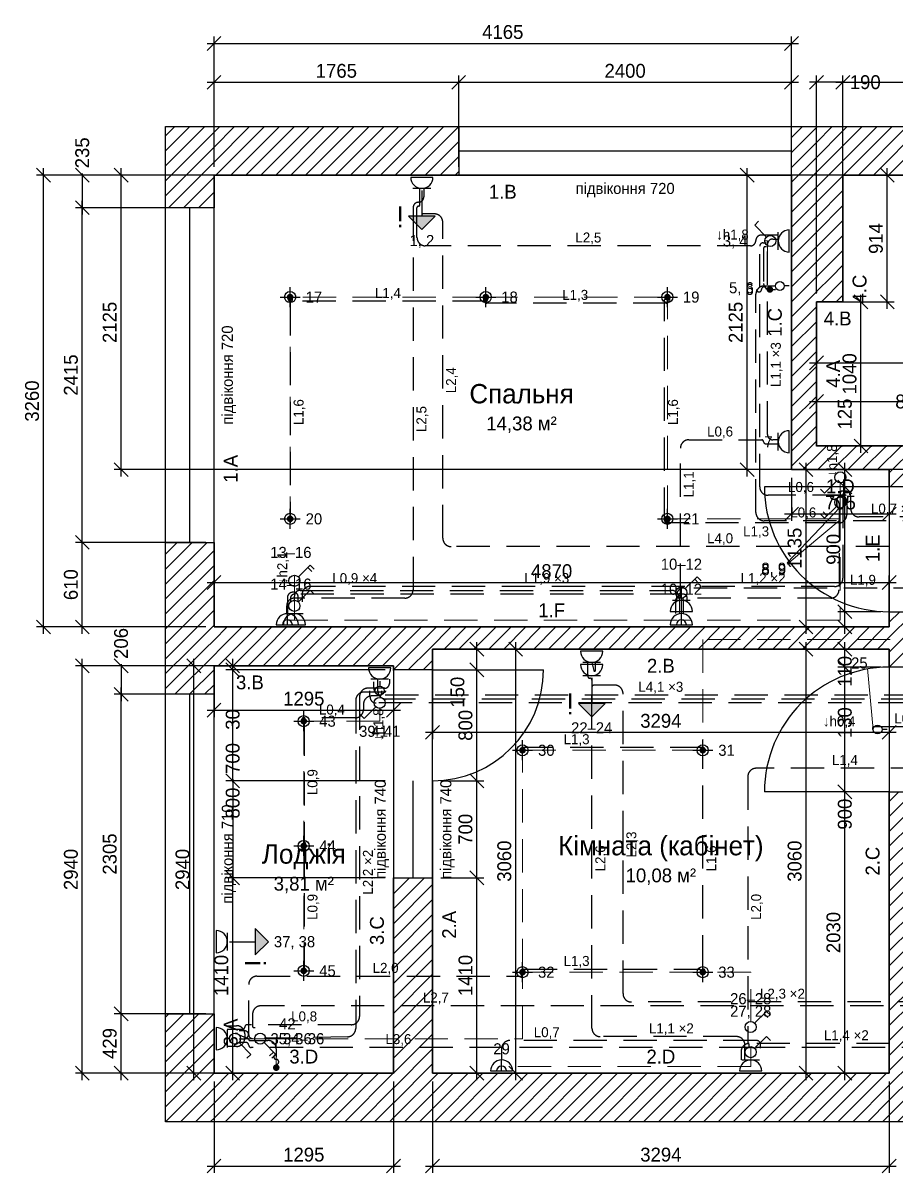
# Model space of a CAD drawing. Header units: millimetres. Extents: x -1358 to 10661, y -1340 to 7598.
# Drawn here: x -1358 to 4946, y -700 to 7598 of the extents above; entities that cross this region are included whole.
import ezdxf
from ezdxf.enums import TextEntityAlignment as Align

# ---------------------------------------------------------------- set-up
doc = ezdxf.new("R2010")
doc.units = ezdxf.units.MM
doc.linetypes.add('E_CABLE_DASH', pattern=[360, 240, -120])
doc.linetypes.add('E_LED_DASH', pattern=[120, 80, -40])
doc.layers.add('A-AREA', color=8, linetype='Continuous', plot=False)
for name, color, linetype in [('A-DIMS', 2, 'Continuous'), ('A-DOOR', 3, 'Continuous'), ('A-TEXT', 7, 'Continuous'), ('A-WALL', 7, 'Continuous'), ('A-WIND', 4, 'Continuous'), ('E-DATA', 140, 'Continuous'), ('E-LED', 221, 'E_LED_DASH'), ('E-LIGHT', 6, 'Continuous'), ('E-LINK', 5, 'E_CABLE_DASH'), ('E-SOCKET', 1, 'Continuous'), ('E-SWITCH', 5, 'Continuous'), ('E-TEXT', 7, 'Continuous'), ('L-TEXT', 7, 'Continuous'), ('W-CABLE-DEVICE', 1, 'E_CABLE_DASH'), ('W-CABLE-LIGHT', 1, 'E_CABLE_DASH'), ('W-CABLE-LOW', 1, 'E_CABLE_DASH'), ('W-CABLE-SOCKET', 1, 'E_CABLE_DASH'), ('W-TEXT', 7, 'Continuous')]:
    doc.layers.add(name, color=color, linetype=linetype)
doc.styles.add('PLEX_LIGHT', font='IBMPlexSans-Light.ttf')
doc.dimstyles.new('PLAN', dxfattribs={"dimscale": 40, "dimtxt": 2.5, "dimasz": 2.5, "dimexe": 1.25, "dimexo": 1.5, "dimgap": 0.8, "dimtad": 1, "dimdec": 0, "dimtxsty": 'PLEX_LIGHT', "dimtsz": 1.25, "dimcen": 2.5, "dimdle": 1.25, "dimclrd": 2, "dimclre": 2, "dimclrt": 2, "dimazin": 3, "dimtfac": 1, "dimtmove": 0, "dimatfit": 3})

# ---------------------------------------------------------------- blocks, each defined once
blk = doc.blocks.new('E_SOCKET')
at = {"color": 0}
for p, q in [((-1.6, 2.4), (1.6, 2.4)), ((-2, 0.4), (2, 0.4))]:
    blk.add_line(p, q, dxfattribs=at)
blk.add_arc((0, 0.4), 2, 0, 180, dxfattribs=at)
at = {"style": 'PLEX_LIGHT', "flags": 1}
for tag in ['GROUP', 'H', 'ID']:
    blk.add_attdef(tag, (0, 0), '', height=2, dxfattribs=at)
blk = doc.blocks.new('E_DATA')
h = blk.add_hatch(color=0)
h.dxf.hatch_style = 1
h.paths.add_polyline_path([(-2.4, 5), (2.4, 5), (0, 7.4)])
at = {"color": 0}
blk.add_line((0, 0.4), (0, 5), dxfattribs=at)
blk.add_lwpolyline([(-2.4, 5), (2.4, 5), (0, 7.4)], close=True, dxfattribs=at)
at = {"color": 0, "style": 'PLEX_LIGHT'}
blk.add_text('i', height=3.6, dxfattribs=at).set_placement((3.36, 5), align=Align.MIDDLE_LEFT)
at = {"style": 'PLEX_LIGHT', "flags": 1}
for tag in ['GROUP', 'H', 'ID']:
    blk.add_attdef(tag, (0, 0), '', height=2, dxfattribs=at)
blk = doc.blocks.new('E_SWITCH')
at = {"color": 0}
for p, q in [((0.71, 2.11), (2.83, 4.23)), ((2.83, 4.23), (3.54, 3.52))]:
    blk.add_line(p, q, dxfattribs=at)
blk.add_circle((0, 1.4), 1, dxfattribs=at)
at = {"style": 'PLEX_LIGHT', "flags": 1}
for tag in ['GROUP', 'H', 'ID']:
    blk.add_attdef(tag, (0, 0), '', height=2, dxfattribs=at)
blk = doc.blocks.new('E_OUTLET')
at = {"color": 0}
blk.add_line((0, 0.4), (0, 1.3), dxfattribs=at)
blk.add_circle((0, 2.1), 0.8, dxfattribs=at)
at = {"style": 'PLEX_LIGHT', "flags": 1}
for tag in ['GROUP', 'H', 'ID']:
    blk.add_attdef(tag, (0, 0), '', height=2, dxfattribs=at)
blk = doc.blocks.new('E_LED_OUTPUT')
h = blk.add_hatch(color=0)
h.dxf.hatch_style = 1
edge = h.paths.add_edge_path()
edge.add_arc((0, 1), 0.6, 0, 360)
at = {"color": 0}
for centre, start, end in [((0, 2.95), 90, 270), ((0, 2.05), 270, 90)]:
    blk.add_arc(centre, 0.45, start, end, dxfattribs=at)
at = {"style": 'PLEX_LIGHT', "flags": 1}
for tag in ['GROUP', 'H', 'ID']:
    blk.add_attdef(tag, (0, 0), '', height=2, dxfattribs=at)
blk = doc.blocks.new('E_PASS_SWITCH')
at = {"color": 0}
for p, q in [((0.71, 2.11), (2.83, 4.23)), ((2.83, 4.23), (3.54, 3.52)), ((2.4, 3.8), (3.11, 3.1))]:
    blk.add_line(p, q, dxfattribs=at)
blk.add_circle((0, 1.4), 1, dxfattribs=at)
at = {"style": 'PLEX_LIGHT', "flags": 1}
for tag in ['GROUP', 'H', 'ID']:
    blk.add_attdef(tag, (0, 0), '', height=2, dxfattribs=at)
blk = doc.blocks.new('E_SCONCE')
at = {"color": 0}
for p, q in [((0, 0.4), (0, 2.4)), ((-2, 0.4), (2, 0.4))]:
    blk.add_line(p, q, dxfattribs=at)
for radius in [2, 0.9]:
    blk.add_arc((0, 0.4), radius, 0, 180, dxfattribs=at)
at = {"style": 'PLEX_LIGHT', "flags": 1}
for tag in ['GROUP', 'H', 'ID']:
    blk.add_attdef(tag, (0, 0), '', height=2, dxfattribs=at)
blk = doc.blocks.new('E_DOWNLIGHT')
h = blk.add_hatch(color=0)
h.dxf.hatch_style = 1
edge = h.paths.add_edge_path()
edge.add_arc((0, 0), 0.6, 0, 360)
at = {"color": 0}
for p, q in [((-1.8, 0), (1.8, 0)), ((0, -1.8), (0, 1.8))]:
    blk.add_line(p, q, dxfattribs=at)
blk.add_circle((0, 0), 1, dxfattribs=at)
at = {"style": 'PLEX_LIGHT', "flags": 1}
for tag in ['GROUP', 'H', 'ID']:
    blk.add_attdef(tag, (0, 0), '', height=2, dxfattribs=at)

msp = doc.modelspace()

# ---------------------------------------------------------------- hatches: boundary and pattern name
at = {"layer": 'A-WALL'}
h = msp.add_hatch(dxfattribs=at)
h.set_pattern_fill('ANSI31', scale=24)
h.paths.add_polyline_path([(20, 6500), (20, 6265), (-330, 6265), (-330, 6850), (20, 6850)])
h = msp.add_hatch(dxfattribs=at)
h.set_pattern_fill('ANSI31', scale=24)
h.paths.add_polyline_path([(20, 6500), (20, 6850), (1785, 6850), (1785, 6500)])
h = msp.add_hatch(dxfattribs=at)
h.set_pattern_fill('ANSI31', scale=24)
h.paths.add_polyline_path([(4365, 4375), (4185, 4375), (4185, 6850), (4186, 6850), (4365, 6850), (4365, 4545.1), (4365, 4545)])
h = msp.add_hatch(dxfattribs=at)
h.set_pattern_fill('ANSI31', scale=24)
h.paths.add_polyline_path([(4556, 6850), (4556, 6500), (4556, 5766), (4366, 5766), (4365, 5766), (4365, 6850)])
h = msp.add_hatch(dxfattribs=at)
h.set_pattern_fill('ANSI31', scale=24)
h.paths.add_polyline_path([(6856, 6850), (6856, 6500), (6286, 6500), (4556, 6500), (4556, 6850), (6696, 6850)])
h = msp.add_hatch(dxfattribs=at)
h.set_pattern_fill('ANSI31', scale=24)
h.paths.add_polyline_path([(4366, 5586), (4366, 4546), (4365, 4545.1), (4365, 5766), (4366, 5766)])
h = msp.add_hatch(dxfattribs=at)
h.set_pattern_fill('ANSI31', scale=24)
h.paths.add_polyline_path([(4366, 5586), (4366, 5766), (4556, 5766), (4556, 5586)])
h = msp.add_hatch(dxfattribs=at)
h.set_pattern_fill('ANSI31', scale=24)
h.paths.add_polyline_path([(5050, 4375), (4890, 4375), (4365, 4375), (4365, 4545), (5050, 4545)])
h = msp.add_hatch(dxfattribs=at)
h.set_pattern_fill('ANSI31', scale=24)
h.paths.add_polyline_path([(5286, 4546), (5286, 4545), (5286, 4376), (5050, 4376), (5050, 4545), (4890, 4545), (4366, 4545), (4366, 4546)])
h = msp.add_hatch(dxfattribs=at)
h.set_pattern_fill('ANSI31', scale=24)
h.paths.add_polyline_path([(4890, 4250), (4890, 4375), (5050, 4375), (5050, 4250), (4891, 4250)])
h = msp.add_hatch(dxfattribs=at)
h.set_pattern_fill('ANSI31', scale=24)
h.paths.add_polyline_path([(20, 3850), (20, 3240), (20, 3080), (-330, 3080), (-330, 3240), (-330, 3850)])
h = msp.add_hatch(dxfattribs=at)
h.set_pattern_fill('ANSI31', scale=24)
h.paths.add_polyline_path([(4890, 3240), (4890, 3350), (4891, 3350), (5050, 3350), (5050, 3080), (4890, 3080)])
h = msp.add_hatch(dxfattribs=at)
h.set_pattern_fill('ANSI31', scale=24)
h.paths.add_polyline_path([(20, 3080), (20, 3240), (1316, 3240), (1595, 3240), (4890, 3240), (4890, 3080), (1596, 3080)])
h = msp.add_hatch(dxfattribs=at)
h.set_pattern_fill('ANSI31', scale=24)
h.paths.add_polyline_path([(20, 2960), (20, 2754), (-330, 2754), (-330, 3080), (20, 3080)])
h = msp.add_hatch(dxfattribs=at)
h.set_pattern_fill('ANSI31', scale=24)
h.paths.add_polyline_path([(1315, 2960), (20, 2960), (20, 3080), (1316, 3080), (1316, 2960)])
h = msp.add_hatch(dxfattribs=at)
h.set_pattern_fill('ANSI31', scale=24)
h.paths.add_polyline_path([(1596, 2930), (1595, 2930), (1316, 2930), (1316, 3080), (1596, 3080)])
h = msp.add_hatch(dxfattribs=at)
h.set_pattern_fill('ANSI31', scale=24)
h.paths.add_polyline_path([(4890, 2950), (4890, 3080), (5050, 3080), (5050, 2950), (4891, 2950)])
h = msp.add_hatch(dxfattribs=at)
h.set_pattern_fill('ANSI31', scale=24)
h.paths.add_polyline_path([(1315, 2930), (1315, 2960), (1316, 2960), (1316, 2930)])
h = msp.add_hatch(dxfattribs=at)
h.set_pattern_fill('ANSI31', scale=24)
h.paths.add_polyline_path([(4890, -330), (4890, 20), (4890, 2050), (4891, 2050), (5050, 2050), (5050, -330), (4891, -330)])
h = msp.add_hatch(dxfattribs=at)
h.set_pattern_fill('ANSI31', scale=24)
h.paths.add_polyline_path([(1315, -330), (1315, 20), (1315, 1430), (1316, 1430), (1316, 20), (1316, -330)])
h = msp.add_hatch(dxfattribs=at)
h.set_pattern_fill('ANSI31', scale=24)
h.paths.add_polyline_path([(1596, 1430), (1596, 20), (1596, -330), (1595, -330), (1316, -330), (1316, 1430), (1595, 1430)])
h = msp.add_hatch(dxfattribs=at)
h.set_pattern_fill('ANSI31', scale=24)
h.paths.add_polyline_path([(20, 20), (20, -330), (-330, -330), (-330, 449), (20, 449)])
h = msp.add_hatch(dxfattribs=at)
h.set_pattern_fill('ANSI31', scale=24)
h.paths.add_polyline_path([(1315, 20), (1315, -330), (20, -330), (20, 20)])
h = msp.add_hatch(dxfattribs=at)
h.set_pattern_fill('ANSI31', scale=24)
h.paths.add_polyline_path([(4890, 20), (4890, -330), (1596, -330), (1596, 20)])

# ---------------------------------------------------------------- linework, layer by layer
at = {"layer": 'A-AREA'}
for points in [[(20, 3240), (20, 6500), (4185, 6500), (4185, 4375), (4890, 4375), (4890, 3240)], [(4366, 4546), (4366, 5586), (4556, 5586), (4556, 6500), (6286, 6500), (6286, 5321), (6696, 5321), (6696, 4546)], [(1596, 20), (1596, 3080), (4890, 3080), (4890, 20)], [(20, 20), (20, 2960), (1315, 2960), (1315, 20)]]:
    msp.add_lwpolyline(points, close=True, dxfattribs=at)
at = {"layer": 'A-DOOR'}
for p, q in [((4890, 4250), (3990, 4250)), ((1596, 2930), (2396, 2930)), ((4890, 2050), (3990, 2050))]:
    msp.add_line(p, q, dxfattribs=at)
for centre, radius, start, end in [((4890, 4250), 900, 180, -90), ((1596, 2930), 800, -90, 0), ((4890, 2050), 900, 90, 180)]:
    msp.add_arc(centre, radius, start, end, dxfattribs=at)
at = {"layer": 'A-WALL'}
for p, q in [((-330, 6265), (-330, 6850)), ((-330, 6850), (1785, 6850)), ((1785, 6850), (1785, 6500)), ((4185, 4375), (4185, 6850)), ((4185, 6850), (4365, 6850)), ((4365, 6850), (6856, 6850)), ((20, 6500), (20, 6265)), ((1785, 6500), (20, 6500)), ((6286, 6500), (4556, 6500)), ((4556, 6500), (4556, 5586)), ((20, 6265), (-330, 6265)), ((4556, 5586), (4366, 5586)), ((4366, 5586), (4366, 4546)), ((4365, 4545), (4366, 4546)), ((4366, 4546), (4365, 4545.1)), ((4365, 4545.1), (4365, 4545)), ((4366, 4546), (5286, 4546)), ((4890, 4375), (4185, 4375)), ((4890, 4250), (4890, 4375)), ((5050, 4250), (4890, 4250)), ((-330, 3080), (-330, 3850)), ((-330, 3850), (20, 3850)), ((20, 3850), (20, 3240)), ((4890, 3240), (4890, 3350)), ((4890, 3350), (5050, 3350)), ((20, 3240), (4890, 3240)), ((-330, 2754), (-330, 3080)), ((1596, 3080), (1596, 2930)), ((4890, 3080), (1596, 3080)), ((4890, 2950), (4890, 3080)), ((20, 2960), (20, 2754)), ((1315, 2960), (20, 2960)), ((1315, 2930), (1315, 2960)), ((1316, 2930), (1315, 2930)), ((1596, 2930), (1316, 2930)), ((5050, 2950), (4890, 2950)), ((20, 2754), (-330, 2754)), ((4890, 20), (4890, 2050)), ((4890, 2050), (5050, 2050)), ((1315, 20), (1315, 1430)), ((1315, 1430), (1316, 1430)), ((1316, 1430), (1596, 1430)), ((1596, 1430), (1596, 20)), ((-330, -330), (-330, 449)), ((-330, 449), (20, 449)), ((20, 449), (20, 20)), ((20, 20), (1315, 20)), ((1596, 20), (4890, 20)), ((1316, -330), (-330, -330)), ((1595, -330), (1316, -330)), ((4891, -330), (1595, -330)), ((5050, -330), (4891, -330))]:
    msp.add_line(p, q, dxfattribs=at)
at = {"layer": 'A-WIND'}
for p, q in [((1785, 6850), (4185, 6850)), ((1785, 6675), (4185, 6675)), ((1785, 6500), (4185, 6500)), ((-330, 3850), (-330, 6265)), ((-155, 3850), (-155, 6265)), ((20, 3850), (20, 6265)), ((-330, 449), (-330, 2754)), ((-155, 449), (-155, 2754)), ((20, 449), (20, 2754)), ((1315, 2130), (1315, 1430)), ((1316, 1430), (1316, 2130)), ((1455, 2130), (1455, 1430)), ((1456, 1430), (1456, 2130)), ((1595, 2130), (1595, 1430)), ((1596, 1430), (1596, 2130))]:
    msp.add_line(p, q, dxfattribs=at)
at = {"layer": 'E-LINK', "lineweight": 18}
for points in [[(3998.6, 6025), (4011, 6025), (4011, 5675)], [(3290, 4020), (3290, 5620), (1980, 5620), (569, 5620), (569, 4020)], [(4537, 4284.6), (4537, 4020), (3290, 4020)], [(4537, 4103.7), (4537, 3288), (3391, 3288)], [(600, 3607.3), (600, 3288), (3391, 3288)], [(3391, 3522.4), (3391, 3288)], [(600, 3426.4), (600, 3288), (549, 3288)], [(5257.4, 3150), (3545, 3150), (3545, 2350)], [(1215, 2657.6), (1215, 2560), (667, 2560)], [(667, 2560), (667, 1660), (667, 759)], [(3545, 749), (2245, 749), (2245, 2350), (3545, 2350)], [(387.3, 269), (2245, 269), (2245, 749)], [(3891, 387.3), (3891, 749), (3545, 749)], [(206.4, 269), (469, 269), (469, 78)], [(3891, 206.4), (3891, 68), (2094, 68)]]:
    msp.add_lwpolyline(points, dxfattribs=at)
at = {"layer": 'E-TEXT', "lineweight": 13}
for p, q in [((4537, 4013.3), (4154.2, 3693.3)), ((4774, 2500), (4734, 2940))]:
    msp.add_line(p, q, dxfattribs=at)
at = {"layer": 'L-TEXT', "lineweight": 13}
msp.add_line((4537, 4103.7), (4154.2, 3703.7), dxfattribs=at)
at = {"layer": 'W-CABLE-DEVICE', "true_color": 0x4e79a7}
msp.add_lwpolyline([(5171, 424.5), (5589, 424.5, 0.414214), (5649, 484.5), (5649, 3946, 0.414214), (5589, 4006), (3988, 4006, -0.414214), (3928, 4066), (3928, 5640, -0.414214), (3988, 5700), (4069, 5700)], format="xyb", dxfattribs=at)
at = {"layer": 'W-CABLE-DEVICE', "true_color": 0x3f6fb5}
msp.add_lwpolyline([(5171, 543.3), (5454.6, 543.3, 0.414214), (5514.6, 603.3), (5514.6, 2688, 0.414214), (5454.6, 2748), (1221, 2748, -0.414214), (1173, 2796), (1173, 2844)], format="xyb", dxfattribs=at)
at = {"layer": 'W-CABLE-DEVICE', "true_color": 0x76b7b2}
msp.add_lwpolyline([(5171, 441.5), (5387.4, 441.5, 0.414214), (5447.4, 501.5), (5447.4, 2460, 0.414214), (5387.4, 2520), (4780, 2520, 0.414214), (4770, 2510), (4770, 2502, 0.414214), (4772, 2500), (4774, 2500)], format="xyb", dxfattribs=at)
at = {"layer": 'W-CABLE-LIGHT', "true_color": 0xf28e2b}
for points in [[(4579, 4194.1), (4579, 4192.1, -0.414214), (4576.9, 4190), (4016, 4190, -0.414214), (3956, 4250), (3956, 5986.9, -0.414214), (3980.1, 6011), (4004.1, 6011)], [(4004.1, 5983), (3994.1, 5983, 0.414214), (3984, 5972.9), (3984, 5717.5, 0.414214), (4026.5, 5675), (4069, 5675)], [(1994, 5620), (1994, 5605, -0.414214), (1979, 5590), (570, 5590, -0.414214), (555, 5605), (555, 5620)], [(583, 5620), (583, 5596.5, -0.414214), (576.5, 5590), (576.5, 5590, 0.414214), (570, 5583.5), (570, 3990.5, -0.414214), (569.5, 3990), (569.5, 3990, -0.414214), (569, 3990.5), (569, 4020)], [(3304, 5620), (3304, 5598, -0.414214), (3282, 5576), (1988, 5576, -0.414214), (1966, 5598), (1966, 5620)], [(3304, 4020), (3304, 4005, -0.414214), (3289, 3990), (3287, 3990, -0.414214), (3270, 4007), (3270, 5601, -0.414214), (3273, 5604), (3273, 5604, 0.414214), (3276, 5607), (3276, 5620)], [(4607, 4194.1), (4607, 4206.1, 0.414214), (4595.1, 4218), (4581.5, 4218, 0.414214), (4556, 4192.5), (4556, 3592, -0.414214), (4496, 3532), (711.6, 3532, 0.414214), (656, 3476.4), (656, 3420.9)], [(4495, 4194.1), (4495, 4192.1, 0.414214), (4497.1, 4190), (4539.5, 4190, -0.414214), (4584, 4145.5), (4584, 4050, -0.414214), (4524, 3990), (3291, 3990, -0.414214), (3276, 4005), (3276, 4020)], [(4467, 4194.1), (4467, 4178.1, 0.414214), (4483.1, 4162), (4497.5, 4162, -0.414214), (4528, 4131.5), (4528, 3508, -0.414214), (4468, 3448), (3362.6, 3448, 0.414214), (3349, 3434.4), (3349, 3420.9)], [(4523, 4194.1), (4548.9, 4190.3, 0.457968), (4551, 4192.1), (4551, 4194.1)], [(5171, 170), (5566.6, 170, 0.414214), (5626.6, 230), (5626.6, 3974, 0.414214), (5566.6, 4034), (4672, 4034, -0.414214), (4612, 4094), (4612, 4182.5, 0.414214), (4574.5, 4220), (4549.9, 4220, 0.414214), (4537, 4207.1), (4537, 4194.1)], [(628, 3420.9), (628, 3455.4, 0.414214), (593.4, 3490), (588.5, 3490, 0.414214), (549, 3450.5), (549, 3336)], [(600, 3420.9), (600, 3462.4, -0.414214), (641.6, 3504), (3317, 3504, -0.414214), (3377, 3444), (3377, 3336)], [(3433, 3420.9), (3433, 3448.4, 0.414214), (3405.4, 3476), (599.6, 3476, 0.414214), (572, 3448.4), (572, 3420.9)]]:
    msp.add_lwpolyline(points, format="xyb", dxfattribs=at)
at = {"layer": 'W-CABLE-LIGHT', "true_color": 0xd4a72c}
for points in [[(5231.9, 3150), (5216.4, 3150, 0.414214), (5201, 3134.6), (5201, 2280, -0.414214), (5141, 2220), (3930, 2220, 0.414214), (3870, 2160), (3870, 237.5, 0.414214), (3873.5, 234), (3873.5, 234, -0.414214), (3877, 230.5), (3877, 200.9)], [(3559, 2350), (3559, 2360, 0.414214), (3549, 2370), (2255, 2370, 0.414214), (2245, 2360), (2245, 2350)], [(3559, 749), (3559, 763.5, 0.414214), (3552.5, 770), (3552.5, 770, -0.414214), (3546, 776.5), (3546, 2362.5, 0.414214), (3538.5, 2370), (3538.5, 2370, 0.414214), (3531, 2362.5), (3531, 2350)], [(200.9, 269), (235.4, 269, 0.414214), (270, 303.6), (270, 660, -0.414214), (330, 720), (2230.5, 720, 0.414214), (2245, 734.5), (2245, 749)], [(2245, 749), (2245, 759.5, -0.414214), (2255.5, 770), (3520.5, 770, -0.414214), (3531, 759.5), (3531, 749)], [(3961, 200.9), (3961, 228.4, 0.414214), (3933.4, 256), (2154, 256, 0.414214), (2094, 196), (2094, 116)], [(3905, 200.9), (3905, 203.4, 0.414214), (3902.4, 206), (287.5, 206, -0.414214), (270, 223.5), (270, 223.5, 0.414214), (252.5, 241), (200.9, 241)], [(5171, 220.9), (5220.5, 220.9, -0.414214), (5228, 213.5), (5228, 213.5, -0.414214), (5220.5, 206), (3935.6, 206, 0.414214), (3933, 203.4), (3933, 200.9)]]:
    msp.add_lwpolyline(points, format="xyb", dxfattribs=at)
at = {"layer": 'W-CABLE-LIGHT', "true_color": 0xc9845c}
for points in [[(1257, 2779.1), (1257, 2774.6, -0.414214), (1252.4, 2770), (1102, 2770, 0.414214), (1042, 2710), (1042, 342.9, -0.408913), (983.1, 282.9), (297.5, 270.5, -0.419535), (270, 297.5), (270, 297.5, 0.414214), (242.5, 325), (200.9, 325)], [(1229, 2779.1), (1229, 2760.6, -0.414214), (1210.4, 2742), (1158, 2742, 0.414214), (1098, 2682), (1098, 2644, -0.414214), (1038, 2584), (665, 2584, 0.414214), (653, 2572), (653, 2560)], [(5171, 254.8), (5409.8, 254.8, 0.414214), (5469.8, 314.8), (5469.8, 2632, 0.414214), (5409.8, 2692), (1188.6, 2692, -0.414214), (1145, 2735.6), (1145, 2779.1)], [(681, 2560), (681, 2558, -0.414214), (679, 2556), (675.5, 2556, 0.414214), (670, 2550.5), (670, 1664.5, -0.414214), (661.5, 1656), (655, 1656, -0.414214), (653, 1658), (653, 1660)], [(681, 1660), (681, 1678.5, 0.414214), (675.5, 1684), (675.5, 1684, 0.414214), (670, 1678.5), (670, 771.5, -0.414214), (668.5, 770), (668.5, 770, 0.414214), (667, 768.5), (667, 759)], [(200.9, 297), (264, 271.4, -0.305518), (270, 262.5), (270, 262.5, 0.414214), (276.5, 256), (409, 256, -0.414214), (469, 196), (469, 136)]]:
    msp.add_lwpolyline(points, format="xyb", dxfattribs=at)
at = {"layer": 'W-CABLE-LOW'}
for points in [[(5171, 628.2), (5197.2, 628.2, -0.414214), (5223.4, 602), (5223.4, 574.1, 0.414214), (5277.5, 520), (5610, 520, 0.414214), (5670, 580), (5670, 3760, 0.414214), (5610, 3820), (1730, 3820, -0.414214), (1670, 3880), (1670, 6160, 0.414214), (1610, 6220), (1527, 6220, 0.414214), (1519, 6212), (1519, 6204)], [(5171, 645.2), (5208.4, 645.2, -0.414214), (5245.8, 607.8), (5245.8, 589.6, -0.414214), (5190.2, 534), (3030, 534, -0.414214), (2970, 594), (2970, 2760, 0.414214), (2910, 2820), (2762, 2820, 0.414214), (2744, 2802), (2744, 2784)], [(5171, 662.1), (5219.6, 662.1, -0.414214), (5268.2, 613.5), (5268.2, 566, -0.414214), (5208.2, 506), (358, 506, 0.414214), (298, 446), (298, 358, 0.414214), (307, 349), (316, 349)]]:
    msp.add_lwpolyline(points, format="xyb", dxfattribs=at)
at = {"layer": 'W-CABLE-SOCKET', "true_color": 0x4e79a7}
for points in [[(1533, 6404), (1533, 6342.5, -0.414214), (1494.5, 6304), (1494.5, 6304, 0.414214), (1456, 6265.5), (1456, 3508, -0.414214), (1396, 3448), (600, 3448, 0.414214), (544, 3392), (544, 3336)], [(4089, 6067), (3966.5, 6067, 0.414214), (3928, 6028.5), (3928, 6028.5, -0.414214), (3889.5, 5990), (1544, 5990, -0.414214), (1484, 6050), (1484, 6265.5, -0.414214), (1494.5, 6276), (1494.5, 6276, 0.414214), (1505, 6286.5), (1505, 6404)], [(4089, 4590), (4050.5, 4590, -0.414214), (4012, 4628.5), (4012, 6000.5, -0.414214), (4050.5, 6039), (4089, 6039)], [(3405, 3336), (3405, 3437.5, 0.414214), (3394.5, 3448), (3394.5, 3448, -0.414214), (3384, 3458.5), (3384, 4530, -0.414214), (3444, 4590), (3970, 4590, -0.414214), (3984, 4576), (3984, 4576, 0.414214), (3998, 4562), (4089, 4562)], [(5171, 187), (5521.8, 187, 0.414214), (5581.8, 247), (5581.8, 3460, 0.414214), (5521.8, 3520), (3406, 3520, 0.414214), (3356, 3470), (3356, 3423.5, -0.414214), (3352.5, 3420), (3352.5, 3420, 0.414214), (3349, 3416.5), (3349, 3336)]]:
    msp.add_lwpolyline(points, format="xyb", dxfattribs=at)
at = {"layer": 'W-CABLE-SOCKET', "true_color": 0x76b7b2}
for points in [[(3849, 116), (3849, 224, 0.414214), (3789, 284), (2806, 284, -0.414214), (2746, 344), (2746, 2855, 0.414214), (2731, 2870), (2731, 2870, -0.414214), (2716, 2885), (2716, 2984)], [(2744, 2984), (2758.4, 2925.4, 0.886286), (2772, 2927), (2772, 2984)], [(5171, 237.9), (5254.1, 237.9, -0.414214), (5256, 235.9), (5256, 235.9, -0.414214), (5254.1, 234), (3880, 234, 0.414214), (3821, 175), (3821, 116)]]:
    msp.add_lwpolyline(points, format="xyb", dxfattribs=at)
at = {"layer": 'W-CABLE-SOCKET', "true_color": 0x7f7fc9}
for points in [[(1285, 2864), (1285, 2831, -0.414214), (1252, 2798), (1130, 2798, 0.414214), (1070, 2738), (1070, 430, -0.414214), (1010, 370), (259.5, 370, 0.414214), (242, 352.5), (242, 352.5, -0.414214), (224.5, 335), (116, 335)], [(5171, 271.8), (5432.2, 271.8, 0.414214), (5492.2, 331.8), (5492.2, 2660, 0.414214), (5432.2, 2720), (1261, 2720, -0.414214), (1201, 2780), (1201, 2864)], [(116, 363), (182, 363, -0.414214), (242, 303), (242, 273, -0.414214), (182, 213), (116, 213)]]:
    msp.add_lwpolyline(points, format="xyb", dxfattribs=at)

# ---------------------------------------------------------------- block references
at = {"layer": 'E-DATA', "xscale": 40, "yscale": 40}
for p, rotation in [((1519, 6404), -180), ((2744, 2888), -180), ((116, 969), -90)]:
    msp.add_blockref('E_DATA', p, dxfattribs=dict(at, rotation=rotation))
at = {"layer": 'E-LED', "xscale": 40, "yscale": 40, "rotation": -270}
msp.add_blockref('E_LED_OUTPUT', (4069, 5675), dxfattribs=at)
at = {"layer": 'E-LED', "xscale": 40, "yscale": 40}
msp.add_blockref('E_LED_OUTPUT', (469, 20), dxfattribs=at)
at = {"layer": 'E-LIGHT', "xscale": 40, "yscale": 40}
for name, p in [('E_DOWNLIGHT', (569, 5620)), ('E_DOWNLIGHT', (1980, 5620)), ('E_DOWNLIGHT', (3290, 5620)), ('E_DOWNLIGHT', (569, 4020)), ('E_DOWNLIGHT', (3290, 4020)), ('E_SCONCE', (549, 3240)), ('E_SCONCE', (3391, 3240)), ('E_DOWNLIGHT', (667, 2560)), ('E_DOWNLIGHT', (2245, 2350)), ('E_DOWNLIGHT', (3545, 2350)), ('E_DOWNLIGHT', (667, 1660)), ('E_DOWNLIGHT', (667, 759)), ('E_DOWNLIGHT', (2245, 749)), ('E_DOWNLIGHT', (3545, 749)), ('E_SCONCE', (2094, 20))]:
    msp.add_blockref(name, p, dxfattribs=at)
at = {"layer": 'E-SOCKET', "xscale": 40, "yscale": 40}
for name, p, rotation in [('E_SOCKET', (1519, 6500), -180), ('E_SOCKET', (4185, 6025), -270), ('E_OUTLET', (4185, 5700), -270), ('E_SOCKET', (4185, 4576), -270), ('E_SOCKET', (2744, 3080), -180), ('E_SOCKET', (1215, 2960), -180), ('E_SOCKET', (2744, 2984), -180), ('E_OUTLET', (1215, 2864), -180), ('E_OUTLET', (4890, 2500), -270), ('E_SOCKET', (20, 969), -90), ('E_SOCKET', (20, 269), -90)]:
    msp.add_blockref(name, p, dxfattribs=dict(at, rotation=rotation))
for p in [(3391, 3336), (600, 3240), (3891, 20)]:
    msp.add_blockref('E_SOCKET', p, dxfattribs=at)
at = {"layer": 'E-SWITCH', "xscale": 40, "yscale": 40}
for name, p, rotation in [('E_SWITCH', (4089, 6025), -270), ('E_SWITCH', (4537, 4375), -180), ('E_PASS_SWITCH', (4537, 4194.1), -180), ('E_SWITCH', (1215, 2748), -180), ('E_SWITCH', (116, 269), -90), ('E_PASS_SWITCH', (296.9, 269), -90)]:
    msp.add_blockref(name, p, dxfattribs=dict(at, rotation=rotation))
for name, p in [('E_PASS_SWITCH', (600, 3516.9)), ('E_PASS_SWITCH', (3391, 3432)), ('E_SWITCH', (600, 3336)), ('E_PASS_SWITCH', (3891, 296.9)), ('E_SWITCH', (3891, 116))]:
    msp.add_blockref(name, p, dxfattribs=at)

# ---------------------------------------------------------------- texts
at = {"layer": 'A-TEXT', "style": 'PLEX_LIGHT'}
for s, height, p in [('1.B', 100, (2102.5, 6380)), ('підвіконня 720', 80, (2985, 6404)), ('4.B', 100, (4518, 5466)), ('Спальня', 140, (2238, 4922.9)), ('1.D', 100, (4537.5, 4255)), ('1.F', 100, (2455, 3360)), ('2.B', 100, (3243, 2960)), ('3.B', 100, (279, 2840)), ('Лоджія', 140, (667.5, 1602)), ('Кімната (кабінет)', 140, (3243, 1662)), ('3.D', 100, (667.5, 140)), ('2.D', 100, (3243, 140))]:
    msp.add_text(s, height=height, dxfattribs=at).set_placement(p, align=Align.MIDDLE_CENTER)
for s, height, p in [('4.C', 100, (4676, 5677.4)), ('1.C', 100, (4065, 5437.5)), ('підвіконня 720', 80, (116, 5057.5)), ('4.A', 100, (4486, 5066)), ('1.A', 100, (140, 4381)), ('1.E', 100, (4770, 3807.5)), ('підвіконня 740', 80, (1219, 1780)), ('підвіконня 740', 80, (1692, 1780)), ('підвіконня 710', 80, (116, 1601.5)), ('2.C', 100, (4770, 1550)), ('2.A', 100, (1716, 1091)), ('3.C', 100, (1195, 1049)), ('3.A', 100, (140, 314))]:
    msp.add_text(s, height=height, rotation=90, dxfattribs=at).set_placement(p, align=Align.MIDDLE_CENTER)
at = {"layer": 'A-TEXT', "char_height": 100, "attachment_point": 5, "style": 'PLEX_LIGHT'}
for s, insert in [('14,38 м²', (2238, 4698.9)), ('10,08 м²', (3243, 1438)), ('3,81 м²', (667.5, 1378))]:
    msp.add_mtext(s, dxfattribs=dict(at, insert=insert))
at = {"layer": 'E-TEXT', "style": 'PLEX_LIGHT'}
for s, p in [('1, 2', (1519, 6028)), ('13–16', (574.5, 3777.7)), ('10–12', (3391, 3692.9)), ('8, 9', (4057, 3653.3)), ('39–41', (1215, 2487.1)), ('22–24', (2744, 2512)), ('26–28', (3891, 557.7)), ('42', (549, 376)), ('29', (2094, 196))]:
    msp.add_text(s, height=80, dxfattribs=at).set_placement(p, align=Align.MIDDLE_CENTER)
for s, p in [('3, 4', (3868.1, 6025)), ('5, 6', (3913, 5687.5)), ('7', (4049, 4576)), ('25', (4734, 2980))]:
    msp.add_text(s, height=80, dxfattribs=at).set_placement(p, align=Align.MIDDLE_RIGHT)
for s, p in [('17', (681, 5620)), ('18', (2092, 5620)), ('19', (3402, 5620)), ('20', (681, 4020)), ('21', (3402, 4020)), ('43', (779, 2560)), ('30', (2357, 2350)), ('31', (3657, 2350)), ('44', (779, 1660)), ('37, 38', (452, 969)), ('45', (779, 759)), ('32', (2357, 749)), ('33', (3657, 749)), ('34–36', (517.7, 269))]:
    msp.add_text(s, height=80, dxfattribs=at).set_placement(p, align=Align.MIDDLE_LEFT)
at = {"layer": 'L-TEXT', "style": 'PLEX_LIGHT'}
for s, p in [('4', (3868.1, 6025)), ('6', (3913, 5675))]:
    msp.add_text(s, height=80, dxfattribs=at).set_placement(p, align=Align.MIDDLE_RIGHT)
for s, p in [('17', (681, 5620)), ('18', (2092, 5620)), ('19', (3402, 5620)), ('20', (681, 4020)), ('21', (3402, 4020)), ('43', (779, 2560)), ('30', (2357, 2350)), ('31', (3657, 2350)), ('44', (779, 1660)), ('45', (779, 759)), ('32', (2357, 749)), ('33', (3657, 749)), ('35, 36', (427.3, 269))]:
    msp.add_text(s, height=80, dxfattribs=at).set_placement(p, align=Align.MIDDLE_LEFT)
for s, p in [('8, 9', (4057, 3663.7)), ('14–16', (574.5, 3548.9)), ('10, 12', (3391, 3512)), ('41', (1215, 2487.1)), ('27, 28', (3891, 467.3)), ('42', (549, 376)), ('29', (2094, 196))]:
    msp.add_text(s, height=80, dxfattribs=at).set_placement(p, align=Align.MIDDLE_CENTER)
at = {"layer": 'W-CABLE-DEVICE', "true_color": 0x4e79a7, "style": 'PLEX_LIGHT'}
msp.add_text('L0,6', height=72, dxfattribs=at).set_placement((4270, 4066), align=Align.MIDDLE_CENTER)
at = {"layer": 'W-CABLE-DEVICE', "true_color": 0x76b7b2, "style": 'PLEX_LIGHT'}
for s, p in [('↓h0,4', (4528.9, 2560)), ('L0,5', (5020, 2580))]:
    msp.add_text(s, height=72, dxfattribs=at).set_placement(p, align=Align.MIDDLE_CENTER)
at = {"layer": 'W-CABLE-LIGHT', "true_color": 0xf28e2b, "style": 'PLEX_LIGHT'}
for s, p in [('↓h1,8', (3759, 6071)), ('L1,4', (1274.5, 5650)), ('L1,3', (2625, 5636)), ('L0,6', (4253.5, 4250)), ('L1,3', (3930, 3930)), ('L1,9 ×3', (2420, 3592)), ('L1,2 ×2', (3980.5, 3592))]:
    msp.add_text(s, height=72, dxfattribs=at).set_placement(p, align=Align.MIDDLE_CENTER)
for s, p in [('L1,6', (630, 4790)), ('L1,6', (3330, 4790)), ('↓h1,8', (4477, 4439.3)), ('↓h2,1', (512, 3666))]:
    msp.add_text(s, height=72, rotation=90, dxfattribs=at).set_placement(p, align=Align.MIDDLE_CENTER)
at = {"layer": 'W-CABLE-LIGHT', "true_color": 0xc9845c, "style": 'PLEX_LIGHT'}
msp.add_text('L0,4', height=72, dxfattribs=at).set_placement((870, 2644), align=Align.MIDDLE_CENTER)
for s, p in [('↓h1,8', (1205, 2534)), ('L0,9', (730, 2120)), ('L0,9', (730, 1220))]:
    msp.add_text(s, height=72, rotation=90, dxfattribs=at).set_placement(p, align=Align.MIDDLE_CENTER)
at = {"layer": 'W-CABLE-LIGHT', "true_color": 0xd4a72c, "style": 'PLEX_LIGHT'}
for s, p in [('L1,3', (2635, 2430)), ('L1,4', (4570, 2280)), ('L1,3', (2635, 830)), ('L2,0', (1257.5, 780)), ('L0,7', (2420, 316)), ('L3,6', (1350, 266))]:
    msp.add_text(s, height=72, dxfattribs=at).set_placement(p, align=Align.MIDDLE_CENTER)
for s, p in [('L1,6', (3606, 1570)), ('L2,0', (3930, 1220))]:
    msp.add_text(s, height=72, rotation=90, dxfattribs=at).set_placement(p, align=Align.MIDDLE_CENTER)
at = {"layer": 'W-CABLE-SOCKET', "true_color": 0x4e79a7, "style": 'PLEX_LIGHT'}
for s, p in [('L2,5', (2720, 6050)), ('L0,6', (3670, 4650)), ('L1,9', (4700, 3580))]:
    msp.add_text(s, height=72, dxfattribs=at).set_placement(p, align=Align.MIDDLE_CENTER)
for s, p in [('L2,5', (1516, 4740)), ('L1,1', (3444, 4269))]:
    msp.add_text(s, height=72, rotation=90, dxfattribs=at).set_placement(p, align=Align.MIDDLE_CENTER)
at = {"layer": 'W-CABLE-SOCKET', "true_color": 0x76b7b2, "style": 'PLEX_LIGHT'}
msp.add_text('L2,6', height=72, rotation=90, dxfattribs=at).set_placement((2806, 1570), align=Align.MIDDLE_CENTER)
at = {"layer": 'W-CABLE-SOCKET', "true_color": 0x7f7fc9, "style": 'PLEX_LIGHT'}
msp.add_text('L0,8', height=72, dxfattribs=at).set_placement((670, 430), align=Align.MIDDLE_CENTER)
at = {"layer": 'W-TEXT', "style": 'PLEX_LIGHT'}
for s, p in [('L1,1 ×3', (4072, 5132.5)), ('L2,4', (1730, 5020)), ('L2,3', (3030, 1670)), ('L2,2 ×2', (1130, 1470))]:
    msp.add_text(s, height=72, rotation=90, dxfattribs=at).set_placement(p, align=Align.MIDDLE_CENTER)
for s, p in [('L0,7 ×2', (4920, 4094)), ('L4,0', (3670, 3880)), ('L0,9 ×4', (1035, 3592)), ('L4,1 ×3', (3242.5, 2808)), ('L2,7', (1620, 566)), ('L2,3 ×2', (4120, 594)), ('L1,1 ×2', (3318.5, 344)), ('L1,4 ×2', (4580.5, 294))]:
    msp.add_text(s, height=72, dxfattribs=at).set_placement(p, align=Align.MIDDLE_CENTER)

# ---------------------------------------------------------------- dimensions: what is measured, and where the dimension line sits
at = {"layer": 'A-DIMS'}
for base, p1, p2 in [((20, 7450), (20, 6500), (4185, 6500)), ((20, 7170), (20, 6500), (1785, 6500)), ((1785, 7170), (1785, 6500), (4185, 6500)), ((4556, 7170), (4556, 6500), (6286, 6500)), ((4185, 4055), (4185, 4375), (4890, 4375)), ((20, 3560), (20, 3240), (4890, 3240)), ((1596, 2480), (1596, 3080), (4890, 3080)), ((20, 2640), (20, 2960), (1315, 2960)), ((20, -650), (20, 20), (1315, 20)), ((1596, -650), (1596, 20), (4890, 20))]:
    msp.add_linear_dim(base=base, p1=p1, p2=p2, dimstyle='PLAN', dxfattribs=at).render()
for base, p1, p2, location in [((4366, 7170), (4366, 5586), (4556, 5586), (4716.9, 7170)), ((4366, 5146), (4366, 4546), (6696, 4546), (7139.9, 5146)), ((4366, 4866), (4366, 4546), (5286, 4546), (5526.9, 4866)), ((5286, 4866), (5286, 4546), (6086, 4546), (5045.1, 4866))]:
    msp.add_linear_dim(base=base, p1=p1, p2=p2, location=location, dimstyle='PLAN', override={"dimtmove": 2}, dxfattribs=at).render()
for base, p1, p2, location in [((-930, 6265), (20, 6265), (20, 6500), (-930, 6660.9)), ((4570, 4250), (4890, 4250), (4890, 4375), (4570, 4775.9)), ((4570, 3240), (4890, 3240), (4890, 3350), (4570, 2919.1)), ((-650, 2754), (20, 2754), (20, 2960), (-650, 3120.9)), ((1916, 2930), (1596, 2930), (1596, 3080), (1776, 2769.1)), ((4570, 2950), (4890, 2950), (4890, 3080), (4570, 2549.1)), ((155, 2930), (1315, 2930), (1315, 2960), (155, 2572)), ((4570, 2050), (4890, 2050), (4890, 2950), (4570, 1889.1)), ((155, 2130), (1315, 2130), (1315, 2930), (155, 1969.1)), ((155, 1430), (1315, 1430), (1315, 2130), (155, 2290.9))]:
    msp.add_linear_dim(base=base, p1=p1, p2=p2, angle=90, location=location, dimstyle='PLAN', override={"dimtmove": 2}, dxfattribs=at).render()
for base, p1, p2 in [((-1210, 3240), (20, 3240), (20, 6500)), ((-650, 4375), (6856, 4375), (6856, 6500)), ((3865, 4375), (4185, 4375), (4185, 6500)), ((4876, 5586), (4556, 5586), (4556, 6500)), ((-930, 3850), (20, 3850), (20, 6265)), ((4686, 4546), (4366, 4546), (4366, 5586)), ((4290, 3240), (4890, 3240), (4890, 4375)), ((4570, 3350), (4890, 3350), (4890, 4250)), ((-930, 3240), (20, 3240), (20, 3850)), ((2196, 20), (1596, 20), (1596, 3080)), ((4290, 20), (4890, 20), (4890, 3080)), ((-930, 20), (20, 20), (20, 2960)), ((-125, 20), (1315, 20), (1315, 2960)), ((1916, 2130), (1596, 2130), (1596, 2930)), ((-650, 449), (20, 449), (20, 2754)), ((1916, 1430), (1596, 1430), (1596, 2130)), ((4570, 20), (4890, 20), (4890, 2050)), ((155, 20), (1315, 20), (1315, 1430)), ((1916, 20), (1596, 20), (1596, 1430)), ((-650, 20), (20, 20), (20, 449))]:
    msp.add_linear_dim(base=base, p1=p1, p2=p2, angle=90, dimstyle='PLAN', dxfattribs=at).render()

doc.saveas('drawing.dxf')
